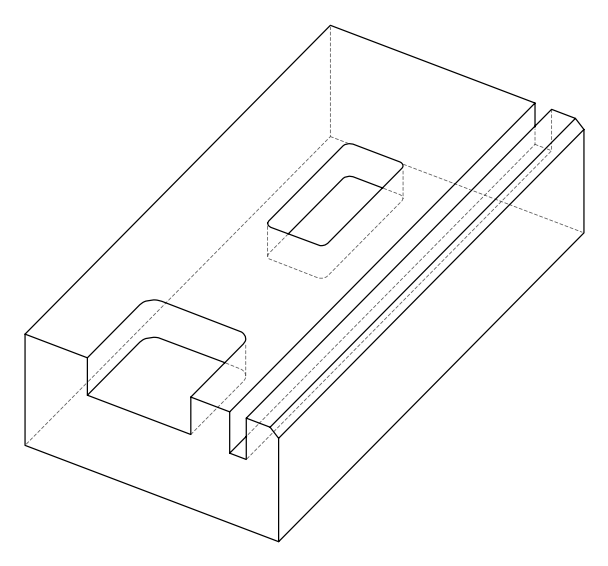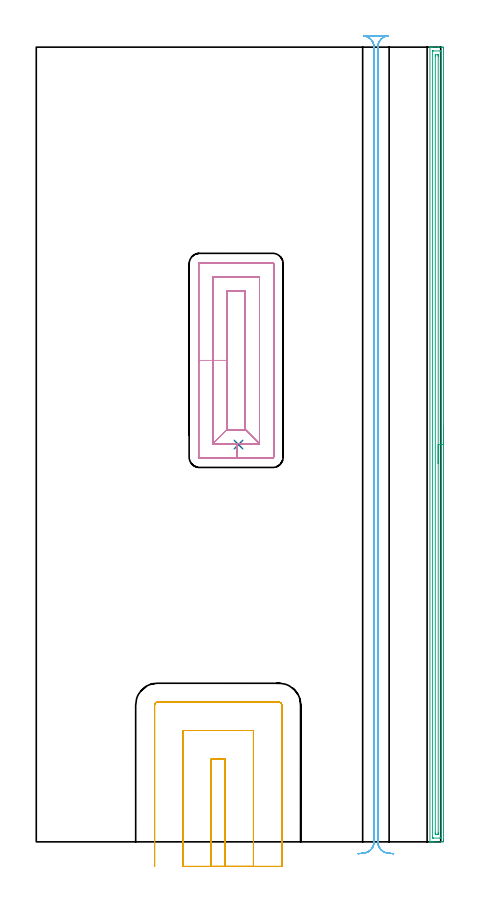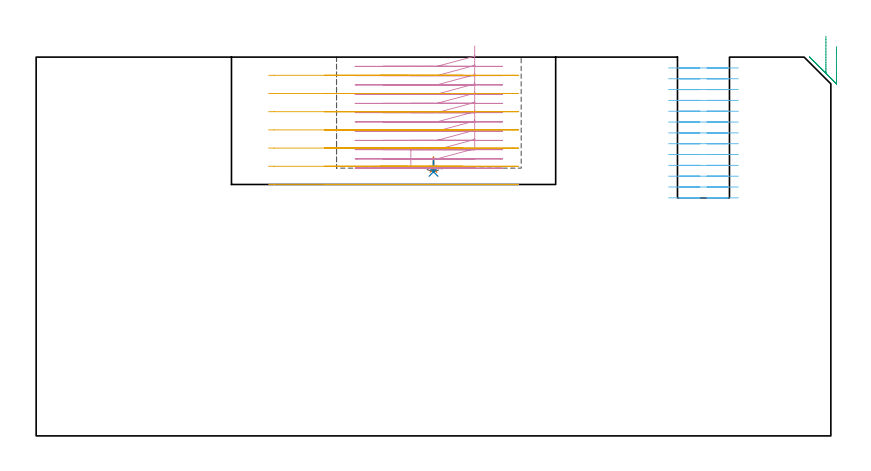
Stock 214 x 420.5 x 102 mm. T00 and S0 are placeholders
(PLAN: 6 operations, 5 tool changes, 61.7 min)
(1 SPOT_DRILL | STEP1POCKET | NXT0321_9005460120000 | 0.03 min | 3237 mm3)
(2 DRILL_BLIND_HOLE_INTO_CENTER | STEP1POCKET | NXT0301_023 | 0.02 min | 16 mm3)
(3 AREA_MILL | FG_CHAMFER_SURFACE | UGT0205_001 | 10.29 min | 10899 mm3)
(4 MILL_RECTANGULAR_POCKET | POCKET_RECTANGULAR_STRAIGHT | NXT0201_013 | Follow Part, ap 2.5, ae 75% | 17.95 min | 164376 mm3)
(5 MILL_SLOT | SLOT_PARTIAL_RECTANGULAR | UGT0201_094 | Follow Part, ap 5, ae 75% | 9.96 min | 249300 mm3)
(6 MILL_RECTANGULAR_SLOT | SLOT_RECTANGULAR | NXT0201_011 | Follow Part, ap 3, ae 75% | 23.46 min | 223113 mm3)
(TOOL NXT0321_9005460120000 | NC Spot Drill, 142deg, 12mm, Carbide, Uncoated | D12 PA142 FL30 Z2)
(TOOL NXT0301_023 | Carbide Drill 5.2mm [860.1-0520-016A1-MM 2214] | D5.2 PA140 FL28 Z2)
(TOOL UGT0205_001 | Chamfer Mill 20 x 3 x 45 deg. | D20 FL50 Z2)
(TOOL NXT0201_013 | ENDMILL 10mm | D10 FL30 Z4)
(TOOL UGT0201_094 | End mill 20 mm | D20 FL38 Z4)
(TOOL NXT0201_011 | ENDMILL 12mm [2P460-1200-NA 1630] | D12 FL38 Z6)
(OP 1 SPOT_DRILL)
G17 G21 G94 G90
T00 M6
G54
G17 G0 G90 X107. Y210.2 S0 M3
G43 Z112. H0
G94 G81 G98 Z71.876 F250. R75.1
G80
M5
M2
(OP 2 DRILL_BLIND_HOLE_INTO_CENTER)
G17 G21 G94 G90
T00 M6
G54
G17 G0 G90 X107. Y210.2 S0 M3
G43 Z112. H1
G94 G81 G98 Z71.1 F250. R74.1
G80
M5
M2
(OP 3 AREA_MILL)
G17 G21 G94 G90
T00 M6
G54
G17 G0 G90 X215.5 Y220.25 S1061 M3
G43 Z112. H0
Z104.8
G94 G1 Y220.212 Z103.928 F250.
Y220.098 Z103.063
Y219.909 Z102.212
Y219.647 Z101.38
Y219.313 Z100.574
Y218.91 Z99.8
Y218.442 Z99.064
Y217.91 Z98.372
Y217.321 Z97.729
Y216.678 Z97.139
Y215.986 Z96.608
Y215.25 Z96.14
Y214.476 Z95.737
Y213.67 Z95.403
Y212.838 Z95.141
Y211.986 Z94.952
Y211.122 Z94.838
Y210.25 Z94.8
Y1.013
X215.499 Y0.626 Z94.801
X215.495 Y0.124 Z94.803
X215.492 Y0.009 Z94.806
X214.998 Y0. Z95.299
X211.458 Z98.837
X210.042 Z100.254
X209.687 Z100.608
X208.978 Z101.321
X208.702 Z101.597
X208.324 Z101.967
X208.303 Y0.008 Z101.988
X208.3 Y0.179 Z102.
Y420.321
X208.303 Y420.492 Z101.988
X208.324 Y420.5 Z101.967
X208.702 Z101.597
X208.979 Z101.321
X209.687 Z100.608
X210.927 Z99.37
X212.343 Z97.953
X212.962 Z97.334
X214.733 Z95.564
X214.998 Y420.497 Z95.299
X215.492 Y420.491 Z94.806
X215.495 Y420.376 Z94.803
X215.499 Y419.874 Z94.801
X215.5 Y419.367 Z94.8
Y210.25
X214.086 Z96.214
Y2.197
X214.085 Y2.089 Z96.215
X214.082 Y2.035 Z96.218
X214.08 Y2.016 Z96.22
X214.046 Y2.01 Z96.254
X213.636 Y2.001 Z96.664
X210.096 Z100.204
X209.843 Y2.005 Z100.457
X209.726 Y2.01 Z100.574
X209.715 Y2.386 Z100.585
X209.714 Y2.414 Z100.586
Y418.303
X209.715 Y418.411 Z100.585
X209.718 Y418.465 Z100.582
X209.72 Y418.484 Z100.58
X209.754 Y418.49 Z100.546
X210.164 Y418.499 Z100.136
X213.704 Z96.596
X213.957 Y418.495 Z96.343
X214.074 Y418.49 Z96.226
X214.085 Y418.114 Z96.215
X214.086 Y418.086 Z96.214
Y210.25
X212.672 Z97.628
X212.671 Y4.764 Z97.629
X212.668 Y4.202 Z97.632
X212.665 Y4.038 Z97.635
X212.657 Y4.01 Z97.643
X212.609 Y4.004 Z97.691
X212.542 Y4.001 Z97.758
X211.458 Z98.842
X211.258 Y4.006 Z99.042
X211.135 Y4.012 Z99.165
X211.132 Y4.091 Z99.168
X211.129 Y4.202 Z99.171
X211.128 Y4.534 Z99.172
Y5.096
X211.129 Y415.736 Z99.171
X211.132 Y416.298 Z99.168
X211.135 Y416.462 Z99.165
X211.143 Y416.49 Z99.157
X211.192 Y416.495 Z99.108
X211.258 Y416.499 Z99.042
X212.343 Y416.498 Z97.957
X212.542 Y416.494 Z97.758
X212.665 Y416.488 Z97.635
X212.668 Y416.409 Z97.632
X212.671 Y416.298 Z97.629
Y415.966
X212.672 Y415.404 Z97.628
Y210.25
Y209.378 Z97.666
Y208.514 Z97.78
Y207.662 Z97.969
Y206.83 Z98.231
Y206.024 Z98.565
Y205.25 Z98.968
Y204.514 Z99.437
Y203.822 Z99.968
Y203.179 Z100.557
Y202.59 Z101.2
Y202.058 Z101.893
Y201.59 Z102.628
Y201.187 Z103.402
Y200.853 Z104.208
Y200.591 Z105.04
Y200.402 Z105.892
Y200.288 Z106.757
Y200.25 Z107.628
G0 Z112.
M5
M2
(OP 4 MILL_RECTANGULAR_POCKET)
G17 G21 G94 G90
T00 M6
G54
G17 G0 G90 X118.1 Y220.899 S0 M3
G43 Z112. H0
Z105.
G94 G1 Y210.6 Z102.24 F250.
X107.904 Z99.508
X118.1 F500.
Y298.9
X93.4
Y210.6
X100.9 Y218.1
X110.6
Y291.4
X100.9
Y218.1
X93.4 Y210.6
X106.106
G3 X106.012 Y210.208 R1.023
G1 X106.004 Y210.108
X106.025 Y210.01
G3 X106.106 Y209.788 R1.068
G1 Y203.1
X125.1
G3 X125.6 Y203.6 R0.5
G1 Y305.9
G3 X125.1 Y306.4 R0.5
G1 X86.4
G3 X85.9 Y305.9 R0.5
G1 Y203.6
G3 X86.4 Y203.1 R0.5
G1 X106.106
X107.106
G0 X118.1 Y220.899 Z102.508
G1 Y210.6 Z99.749 F250.
X107.904 Z97.017
X118.1 F500.
X110.6 Y218.1
Y291.4
X100.9
Y218.1
X110.6
X118.1 Y210.6
Y298.9
X93.4
Y210.6
X106.106
G3 X106.012 Y210.208 R1.023
G1 X106.004 Y210.108
X106.025 Y210.01
G3 X106.106 Y209.788 R1.068
G1 Y203.1
X125.1
G3 X125.6 Y203.6 R0.5
G1 Y305.9
G3 X125.1 Y306.4 R0.5
G1 X86.4
G3 X85.9 Y305.9 R0.5
G1 Y203.6
G3 X86.4 Y203.1 R0.5
G1 X106.106
X107.106
G0 X118.1 Y220.899 Z100.017
G1 Y210.6 Z97.257 F250.
X107.904 Z94.525
X118.1 F500.
X110.6 Y218.1
Y291.4
X100.9
Y218.1
X110.6
X118.1 Y210.6
Y298.9
X93.4
Y210.6
X106.106
G3 X106.032 Y210.372 R1.023
X106.025 Y210.01 R1.024
X106.106 Y209.788 R1.068
G1 Y203.1
X125.1
G3 X125.6 Y203.6 R0.5
G1 Y305.9
G3 X125.1 Y306.4 R0.5
G1 X86.4
G3 X85.9 Y305.9 R0.5
G1 Y203.6
G3 X86.4 Y203.1 R0.5
G1 X106.106
X107.106
G0 X118.1 Y220.899 Z97.525
G1 Y210.6 Z94.765 F250.
X107.904 Z92.033
X118.1 F500.
X110.6 Y218.1
Y291.4
X100.9
Y218.1
X110.6
X118.1 Y210.6
Y298.9
X93.4
Y210.6
X106.105
G3 X106.025 Y210.01 R1.024
X106.105 Y209.788 R1.068
G1 Y203.1
X125.1
G3 X125.6 Y203.6 R0.5
G1 Y305.9
G3 X125.1 Y306.4 R0.5
G1 X86.4
G3 X85.9 Y305.9 R0.5
G1 Y203.6
G3 X86.4 Y203.1 R0.5
G1 X106.105
X107.105
G0 X118.1 Y220.899 Z95.033
G1 Y210.6 Z92.274 F250.
X107.904 Z89.542
X118.1 F500.
X110.6 Y218.1
Y291.4
X100.9
Y218.1
X110.6
X118.1 Y210.6
Y298.9
X93.4
Y210.6
X106.106
G3 X106.012 Y210.208 R1.023
G1 X106.004 Y210.108
X106.025 Y210.01
G3 X106.106 Y209.788 R1.068
G1 Y203.1
X125.1
G3 X125.6 Y203.6 R0.5
G1 Y305.9
G3 X125.1 Y306.4 R0.5
G1 X86.4
G3 X85.9 Y305.9 R0.5
G1 Y203.6
G3 X86.4 Y203.1 R0.5
G1 X106.106
X107.106
G0 X118.1 Y220.899 Z92.542
G1 Y210.6 Z89.782 F250.
X107.904 Z87.05
X118.1 F500.
X110.6 Y218.1
Y291.4
X100.9
Y218.1
X110.6
X118.1 Y210.6
Y298.9
X93.4
Y210.6
X106.106
G3 X106.012 Y210.192 R1.023
G1 X106.004 Y210.1
X106.025 Y210.01
G3 X106.106 Y209.788 R1.068
G1 Y203.1
X125.1
G3 X125.6 Y203.6 R0.5
G1 Y305.9
G3 X125.1 Y306.4 R0.5
G1 X86.4
G3 X85.9 Y305.9 R0.5
G1 Y203.6
G3 X86.4 Y203.1 R0.5
G1 X106.106
X107.106
G0 X118.1 Y220.899 Z90.05
G1 Y210.6 Z87.29 F250.
X107.904 Z84.558
X118.1 F500.
X110.6 Y218.1
Y291.4
X100.9
Y218.1
X110.6
X118.1 Y210.6
Y298.9
X93.4
Y210.6
X106.106
G3 X106.013 Y210.219 R1.023
X106.025 Y210.01 R1.023
X106.106 Y209.788 R1.068
G1 Y203.1
X125.1
G3 X125.6 Y203.6 R0.5
G1 Y305.9
G3 X125.1 Y306.4 R0.5
G1 X86.4
G3 X85.9 Y305.9 R0.5
G1 Y203.6
G3 X86.4 Y203.1 R0.5
G1 X106.106
X107.106
G0 X118.1 Y220.899 Z87.558
G1 Y210.6 Z84.799 F250.
X107.904 Z82.067
X118.1 F500.
X110.6 Y218.1
Y291.4
X100.9
Y218.1
X110.6
X118.1 Y210.6
Y298.9
X93.4
Y210.6
X106.106
G3 X106.012 Y210.208 R1.023
G1 X106.004 Y210.108
X106.025 Y210.01
G3 X106.106 Y209.788 R1.069
G1 Y203.1
X125.1
G3 X125.6 Y203.6 R0.5
G1 Y305.9
G3 X125.1 Y306.4 R0.5
G1 X86.4
G3 X85.9 Y305.9 R0.5
G1 Y203.6
G3 X86.4 Y203.1 R0.5
G1 X106.106
X107.106
G0 X118.1 Y220.899 Z85.067
G1 Y210.6 Z82.307 F250.
X107.904 Z79.575
X118.1 F500.
X110.6 Y218.1
Y291.4
X100.9
Y218.1
X110.6
X118.1 Y210.6
Y298.9
X93.4
Y210.6
X106.105
G3 X106.012 Y210.207 R1.024
G1 X106.004 Y210.108
X106.025 Y210.01
G3 X106.105 Y209.788 R1.069
G1 Y203.1
X125.1
G3 X125.6 Y203.6 R0.5
G1 Y305.9
G3 X125.1 Y306.4 R0.5
G1 X86.4
G3 X85.9 Y305.9 R0.5
G1 Y203.6
G3 X86.4 Y203.1 R0.5
G1 X106.105
X107.105
G0 X118.1 Y220.899 Z82.575
G1 Y210.6 Z79.815 F250.
X107.904 Z77.083
X118.1 F500.
X110.6 Y218.1
Y291.4
X100.9
Y218.1
X110.6
X118.1 Y210.6
Y298.9
X93.4
Y210.6
X106.106
G3 X106.012 Y210.208 R1.023
G1 X106.004 Y210.108
X106.025 Y210.01
G3 X106.106 Y209.787 R1.066
G1 Y203.1
X125.1
G3 X125.6 Y203.6 R0.5
G1 Y305.9
G3 X125.1 Y306.4 R0.5
G1 X86.4
G3 X85.9 Y305.9 R0.5
G1 Y203.6
G3 X86.4 Y203.1 R0.5
G1 X106.106
X107.106
G0 X118.1 Y220.899 Z80.083
G1 Y210.6 Z77.324 F250.
X107.904 Z74.592
X118.1 F500.
X110.6 Y218.1
Y291.4
X100.9
Y218.1
X110.6
X118.1 Y210.6
Y298.9
X93.4
Y210.6
X106.106
G3 X106.012 Y210.209 R1.023
G1 X106.004 Y210.108
X106.025 Y210.01
G3 X106.106 Y209.787 R1.066
G1 Y203.1
X125.1
G3 X125.6 Y203.6 R0.5
G1 Y305.9
G3 X125.1 Y306.4 R0.5
G1 X86.4
G3 X85.9 Y305.9 R0.5
G1 Y203.6
G3 X86.4 Y203.1 R0.5
G1 X106.106
X107.106
G0 X100.9 Y275.245 Z77.592
G1 Y254.75 Z72.1 F250.
Y218.1 F500.
X110.6
Y291.4
X100.9
Y254.75
X93.4
Y210.6
X118.1
Y298.9
X93.4
Y254.75
X85.9
Y203.6
G3 X86.4 Y203.1 R0.5
G1 X125.1
G3 X125.6 Y203.6 R0.5
G1 Y305.9
G3 X125.1 Y306.4 R0.5
G1 X86.4
G3 X85.9 Y305.9 R0.5
G1 Y254.75
Y253.75
G0 Z112.
M5
M2
(OP 5 MILL_SLOT)
G17 G21 G94 G90
T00 M6
G54
G17 G0 G90 X99.9 Y-13. S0 M3
G43 Z112. H0
Z97.1
G94 G1 Y-10. F250.
Y43.9 F500.
X92.6
Y-10.
Y-13. F250.
X114.9
Y-10.
Y58.9 F500.
X77.6
Y-10.
Y-13. F250.
X129.9
Y-10.
Y72.4 F500.
G3 X128.4 Y73.9 R1.5
G1 X64.1
G3 X62.6 Y72.4 R1.5
G1 Y-10.
Y-13. F250.
G0 X99.9 Z92.2
G1 Y-10.
Y43.9 F500.
X92.6
Y-10.
Y-13. F250.
X114.9
Y-10.
Y58.9 F500.
X77.6
Y-10.
Y-13. F250.
X129.9
Y-10.
Y72.4 F500.
G3 X128.4 Y73.9 R1.5
G1 X64.1
G3 X62.6 Y72.4 R1.5
G1 Y-10.
Y-13. F250.
G0 X99.9 Z87.3
G1 Y-10.
Y43.9 F500.
X92.6
Y-10.
Y-13. F250.
X114.9
Y-10.
Y58.9 F500.
X77.6
Y-10.
Y-13. F250.
X129.9
Y-10.
Y72.4 F500.
G3 X128.4 Y73.9 R1.5
G1 X64.1
G3 X62.6 Y72.4 R1.5
G1 Y-10.
Y-13. F250.
G0 X99.9 Z82.4
G1 Y-10.
Y43.9 F500.
X92.6
Y-10.
Y-13. F250.
X114.9
Y-10.
Y58.9 F500.
X77.6
Y-10.
Y-13. F250.
X129.9
Y-10.
Y72.4 F500.
G3 X128.4 Y73.9 R1.5
G1 X64.1
G3 X62.6 Y72.4 R1.5
G1 Y-10.
Y-13. F250.
G0 X99.9 Z77.5
G1 Y-10.
Y43.9 F500.
X92.6
Y-10.
Y-13. F250.
X114.9
Y-10.
Y58.9 F500.
X77.6
Y-10.
Y-13. F250.
X129.9
Y-10.
Y72.4 F500.
G3 X128.4 Y73.9 R1.5
G1 X64.1
G3 X62.6 Y72.4 R1.5
G1 Y-10.
Y-13. F250.
G0 X99.9 Z72.6
G1 Y-10.
Y43.9 F500.
X92.6
Y-10.
Y-13. F250.
X114.9
Y-10.
Y58.9 F500.
X77.6
Y-10.
Y-13. F250.
X129.9
Y-10.
Y72.4 F500.
G3 X128.4 Y73.9 R1.5
G1 X64.1
G3 X62.6 Y72.4 R1.5
G1 Y-10.
Y-13. F250.
G0 X99.9 Z67.7
G1 Y-10.
Y43.9 F500.
X92.6
Y-10.
Y-13. F250.
X114.9
Y-10.
Y58.9 F500.
X77.6
Y-10.
Y-13. F250.
X129.9
Y-10.
Y72.4 F500.
G3 X128.4 Y73.9 R1.5
G1 X64.1
G3 X62.6 Y72.4 R1.5
G1 Y-10.
Y-13. F250.
G0 Z112.
M5
M2
(OP 6 MILL_RECTANGULAR_SLOT)
G17 G21 G94 G90
T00 M6
G54
G17 G0 G90 X189.086 Y-6.27 S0 M3
G43 Z112. H1
Z99.085
G94 G1 X186.101 Y-5.97 F250.
G2 X180.7 Y0. R6. F500.
G1 Y420.5
G2 X186.101 Y426.47 R6.
G1 Y426.5
X173.299
Y426.47
G2 X178.7 Y420.5 R6.
G1 Y0.
G2 X173.299 Y-5.97 R6.
G1 X170.314 Y-6.27 F250.
G0 X189.086 Z96.169
G1 X186.101 Y-5.97
G2 X180.7 Y0. R6. F500.
G1 Y420.5
G2 X186.101 Y426.47 R6.
G1 Y426.5
X173.299
Y426.47
G2 X178.7 Y420.5 R6.
G1 Y0.
G2 X173.299 Y-5.97 R6.
G1 X170.314 Y-6.27 F250.
G0 X189.086 Z93.254
G1 X186.101 Y-5.97
G2 X180.7 Y0. R6. F500.
G1 Y420.5
G2 X186.101 Y426.47 R6.
G1 Y426.5
X173.299
Y426.47
G2 X178.7 Y420.5 R6.
G1 Y0.
G2 X173.299 Y-5.97 R6.
G1 X170.314 Y-6.27 F250.
G0 X189.086 Z90.338
G1 X186.101 Y-5.97
G2 X180.7 Y0. R6. F500.
G1 Y420.5
G2 X186.101 Y426.47 R6.
G1 Y426.5
X173.299
Y426.47
G2 X178.7 Y420.5 R6.
G1 Y0.
G2 X173.299 Y-5.97 R6.
G1 X170.314 Y-6.27 F250.
G0 X189.086 Z87.423
G1 X186.101 Y-5.97
G2 X180.7 Y0. R6. F500.
G1 Y420.5
G2 X186.101 Y426.47 R6.
G1 Y426.5
X173.299
Y426.47
G2 X178.7 Y420.5 R6.
G1 Y0.
G2 X173.299 Y-5.97 R6.
G1 X170.314 Y-6.27 F250.
G0 X189.086 Z84.508
G1 X186.101 Y-5.97
G2 X180.7 Y0. R6. F500.
G1 Y420.5
G2 X186.101 Y426.47 R6.
G1 Y426.5
X173.299
Y426.47
G2 X178.7 Y420.5 R6.
G1 Y0.
G2 X173.299 Y-5.97 R6.
G1 X170.314 Y-6.27 F250.
G0 X189.086 Z81.592
G1 X186.101 Y-5.97
G2 X180.7 Y0. R6. F500.
G1 Y420.5
G2 X186.101 Y426.47 R6.
G1 Y426.5
X173.299
Y426.47
G2 X178.7 Y420.5 R6.
G1 Y0.
G2 X173.299 Y-5.97 R6.
G1 X170.314 Y-6.27 F250.
G0 X189.086 Z78.677
G1 X186.101 Y-5.97
G2 X180.7 Y0. R6. F500.
G1 Y420.5
G2 X186.101 Y426.47 R6.
G1 Y426.5
X173.299
Y426.47
G2 X178.7 Y420.5 R6.
G1 Y0.
G2 X173.299 Y-5.97 R6.
G1 X170.314 Y-6.27 F250.
G0 X189.086 Z75.762
G1 X186.101 Y-5.97
G2 X180.7 Y0. R6. F500.
G1 Y420.5
G2 X186.101 Y426.47 R6.
G1 Y426.5
X173.299
Y426.47
G2 X178.7 Y420.5 R6.
G1 Y0.
G2 X173.299 Y-5.97 R6.
G1 X170.314 Y-6.27 F250.
G0 X189.086 Z72.846
G1 X186.101 Y-5.97
G2 X180.7 Y0. R6. F500.
G1 Y420.5
G2 X186.101 Y426.47 R6.
G1 Y426.5
X173.299
Y426.47
G2 X178.7 Y420.5 R6.
G1 Y0.
G2 X173.299 Y-5.97 R6.
G1 X170.314 Y-6.27 F250.
G0 X189.086 Z69.931
G1 X186.101 Y-5.97
G2 X180.7 Y0. R6. F500.
G1 Y420.5
G2 X186.101 Y426.47 R6.
G1 Y426.5
X173.299
Y426.47
G2 X178.7 Y420.5 R6.
G1 Y0.
G2 X173.299 Y-5.97 R6.
G1 X170.314 Y-6.27 F250.
G0 X189.086 Z67.015
G1 X186.101 Y-5.97
G2 X180.7 Y0. R6. F500.
G1 Y420.5
G2 X186.101 Y426.47 R6.
G1 Y426.5
X173.299
Y426.47
G2 X178.7 Y420.5 R6.
G1 Y0.
G2 X173.299 Y-5.97 R6.
G1 X170.314 Y-6.27 F250.
G0 X189.086 Z64.1
G1 X186.101 Y-5.97
G2 X180.7 Y0. R6. F500.
G1 Y420.5
G2 X186.101 Y426.47 R6.
G1 Y426.5
X173.299
Y426.47
G2 X178.7 Y420.5 R6.
G1 Y0.
G2 X173.299 Y-5.97 R6.
G1 X170.314 Y-6.27 F250.
G0 Z112.
M5
M2
